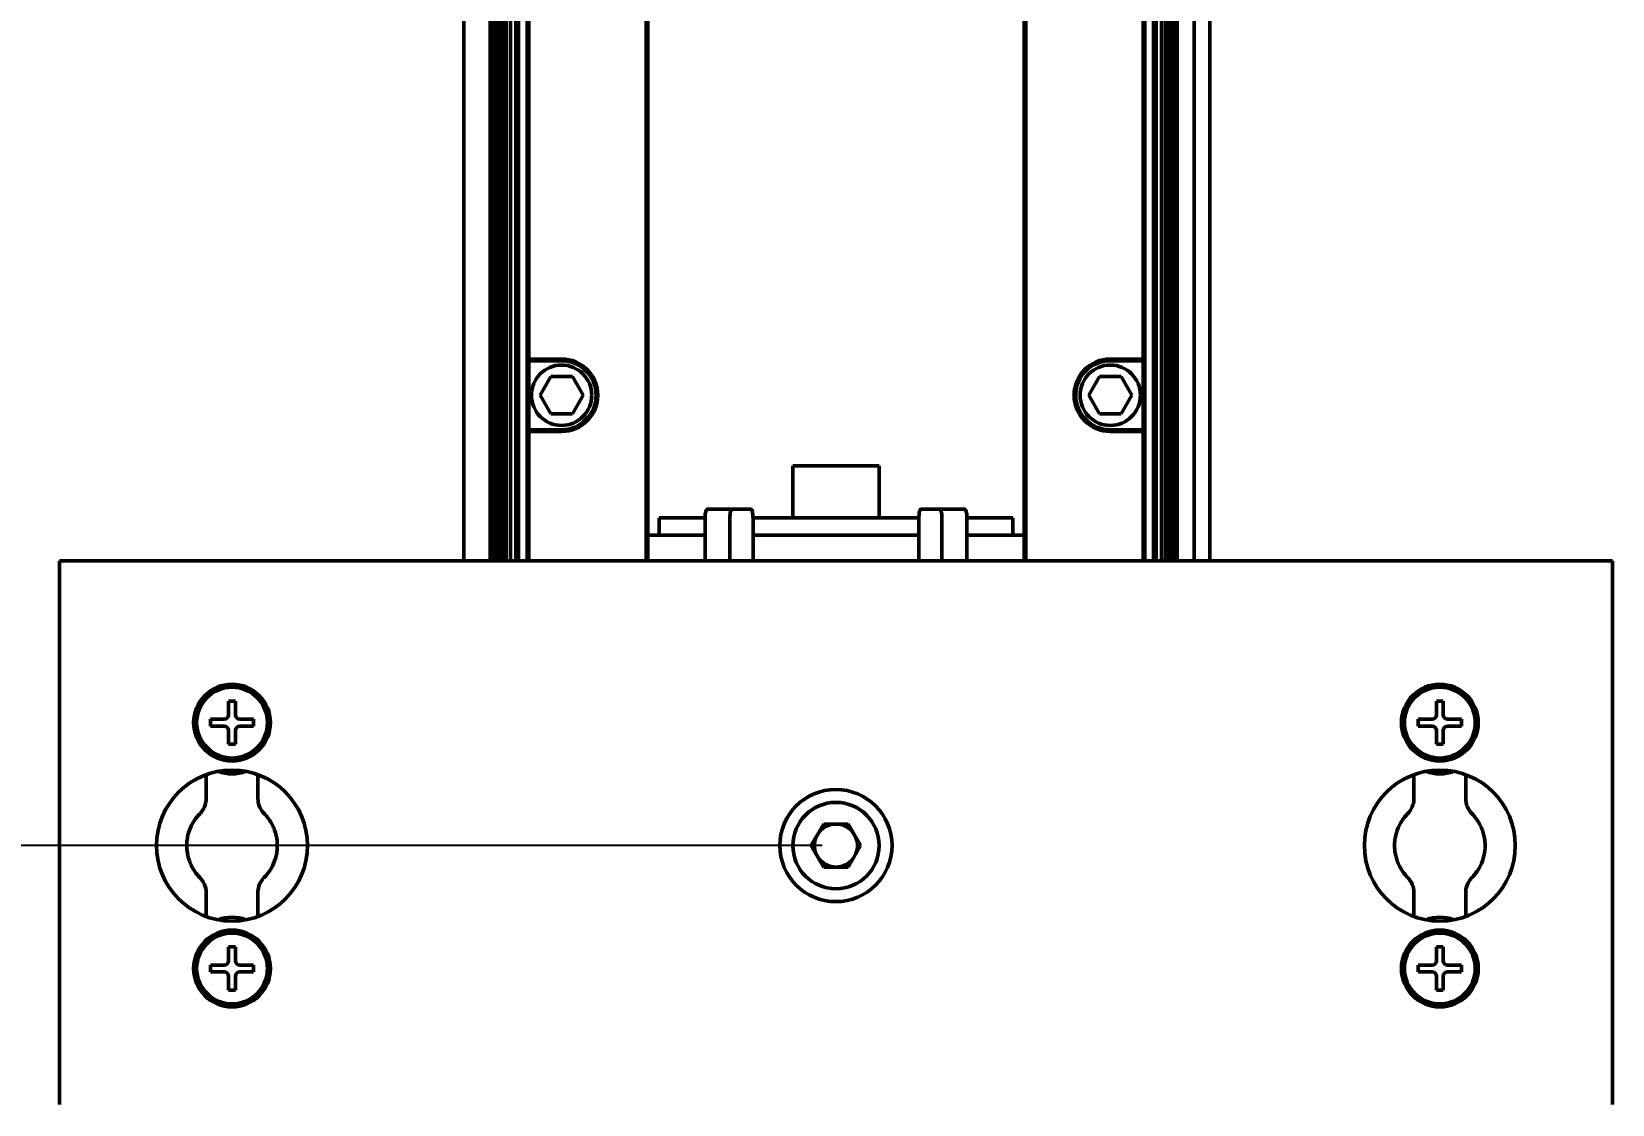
# Model space of a CAD drawing. Header units: millimetres. Extents: x 0 to 3000, y 0 to 3000.
# Drawn here: x 1455.5 to 1638.7, y 223.7 to 348 of the extents above; entities that cross this region are included whole.
import ezdxf

# ---------------------------------------------------------------- set-up
doc = ezdxf.new("R2010")
doc.units = ezdxf.units.MM
doc.layers.add('Dimension (ANSI)', color=7, linetype='Continuous', lineweight=25)
doc.layers.add('Visible (ANSI)', color=7, linetype='Continuous', lineweight=50)
doc.styles.add('Note Text (ANSI)', font='tahoma.ttf')
doc.dimstyles.new('Default - mm (ANSI)', dxfattribs={"dimtxt": 10, "dimasz": 2.5, "dimexe": 3.175, "dimexo": 1.6002, "dimgap": 0.8, "dimtad": 0, "dimtoh": 1, "dimrnd": 1e-08, "dimzin": 4, "dimdsep": 46, "dimtxsty": 'Note Text (ANSI)', "dimcen": 0.09, "dimdle": 10, "dimclrd": 256, "dimclre": 256, "dimclrt": 256, "dimadec": 1, "dimazin": 1, "dimtfac": 0.3048, "dimtofl": 0, "dimtmove": 0, "dimatfit": 3, "dimfxl": 1, "dimtolj": 1, "dimtzin": 4, "dimlwd": -1, "dimlwe": -1, "dimarcsym": 0})

# ---------------------------------------------------------------- blocks, each defined once
blk = doc.blocks.new('*D17')
at = {"layer": 'Defpoints', "color": 0, "transparency": 16777216}
for p in [(1548.72, 1134.87), (1322.72, 253.67), (1548.72, 253.67)]:
    blk.add_point(p, dxfattribs=at)
at = {"layer": 'Dimension (ANSI)', "transparency": 16777216}
for p, q in [((1547.12, 1134.87), (1319.54, 1134.87)), ((1322.72, 1132.37), (1322.72, 743.43)), ((1322.72, 256.17), (1322.72, 645.11)), ((1547.12, 253.67), (1319.54, 253.67))]:
    blk.add_line(p, q, dxfattribs=at)
for points in [[(1322.3, 1132.37), (1323.13, 1132.37), (1322.72, 1134.87)], [(1322.3, 256.17), (1323.13, 256.17), (1322.72, 253.67)]]:
    blk.add_solid(points, dxfattribs=at)
at = {"layer": 'Dimension (ANSI)', "transparency": 16777216, "insert": (1316.18, 645.91), "char_height": 10, "attachment_point": 1, "rotation": 90, "style": 'Note Text (ANSI)'}
blk.add_mtext('\\A1;881.20 [34.7 in]', dxfattribs=at)

msp = doc.modelspace()

# ---------------------------------------------------------------- linework, layer by layer
at = {"layer": 'Visible (ANSI)'}
for p, q in [((1585.5164, 1101.867), (1585.5164, 286.667)), ((1585.8267, 286.667), (1585.8267, 1101.867)), ((1586.4425, 286.667), (1586.4425, 1101.867)), ((1586.9315, 286.667), (1586.9315, 1101.867)), ((1587.3602, 286.667), (1587.3602, 1101.867)), ((1587.7329, 286.667), (1587.7329, 1101.867)), ((1588.0497, 286.667), (1588.0497, 1101.867)), ((1588.2715, 286.667), (1588.2715, 1101.867)), ((1590.2218, 1101.867), (1590.2218, 286.667)), ((1592.0391, 286.667), (1592.0391, 1101.867)), ((1508.6399, 420.367), (1508.6399, 286.667)), ((1508.677, 420.367), (1508.677, 286.667)), ((1508.7696, 420.367), (1508.7696, 286.667)), ((1508.9183, 420.367), (1508.9183, 286.667)), ((1509.123, 420.367), (1509.123, 286.667)), ((1509.3838, 420.367), (1509.3838, 286.667)), ((1509.7006, 420.367), (1509.7006, 286.667)), ((1510.0734, 420.367), (1510.0734, 286.667)), ((1510.502, 420.367), (1510.502, 286.667)), ((1510.9911, 420.367), (1510.9911, 286.667)), ((1511.6068, 420.367), (1511.6068, 286.667)), ((1511.9172, 286.667), (1511.9172, 420.367)), ((1505.5945, 286.667), (1505.5945, 417.922)), ((1526.7168, 410.667), (1526.7168, 286.667)), ((1526.9168, 410.667), (1526.9168, 286.667)), ((1570.5168, 286.667), (1570.5168, 410.667)), ((1570.7168, 286.667), (1570.7168, 410.667)), ((1512.9168, 310.067), (1512.9168, 381.867)), ((1513.1168, 310.067), (1513.1168, 381.667)), ((1584.3168, 381.667), (1584.3168, 310.067)), ((1584.5168, 381.667), (1584.5168, 310.067)), ((1512.9168, 310.067), (1512.9168, 301.667)), ((1512.9168, 310.067), (1513.0168, 309.967)), ((1513.0168, 309.967), (1513.1168, 310.067)), ((1513.0168, 309.967), (1513.1168, 309.867)), ((1516.9168, 310.067), (1513.1168, 310.067)), ((1513.1168, 309.867), (1513.1168, 301.867)), ((1516.9168, 309.867), (1513.1168, 309.867)), ((1584.3168, 310.067), (1580.5168, 310.067)), ((1584.3168, 309.867), (1580.5168, 309.867)), ((1584.3168, 310.067), (1584.4168, 309.967)), ((1584.4168, 309.967), (1584.3168, 309.867)), ((1584.3168, 301.867), (1584.3168, 309.867)), ((1584.4168, 309.967), (1584.5168, 310.067)), ((1584.5168, 301.667), (1584.5168, 310.067)), ((1515.6668, 308.032), (1514.4168, 305.867)), ((1515.6668, 308.032), (1518.1668, 308.032)), ((1519.4168, 305.867), (1518.1668, 308.032)), ((1579.2668, 308.032), (1578.0168, 305.867)), ((1579.2668, 308.032), (1581.7668, 308.032)), ((1583.0168, 305.867), (1581.7668, 308.032)), ((1514.4168, 305.867), (1515.6668, 303.7019)), ((1518.1668, 303.7019), (1519.4168, 305.867)), ((1578.0168, 305.867), (1579.2668, 303.7019)), ((1581.7668, 303.7019), (1583.0168, 305.867)), ((1518.1668, 303.7019), (1515.6668, 303.7019)), ((1581.7668, 303.7019), (1579.2668, 303.7019)), ((1513.0168, 301.767), (1512.9168, 301.667)), ((1512.9168, 286.667), (1512.9168, 301.667)), ((1513.0168, 301.767), (1513.1168, 301.867)), ((1513.1168, 301.667), (1513.0168, 301.767)), ((1513.1168, 301.867), (1516.9168, 301.867)), ((1513.1168, 301.667), (1516.9168, 301.667)), ((1513.1168, 286.667), (1513.1168, 301.667)), ((1580.5168, 301.867), (1584.3168, 301.867)), ((1580.5168, 301.667), (1584.3168, 301.667)), ((1584.4168, 301.767), (1584.3168, 301.867)), ((1584.4168, 301.767), (1584.3168, 301.667)), ((1584.3168, 301.667), (1584.3168, 286.667)), ((1584.5168, 301.667), (1584.4168, 301.767)), ((1584.5168, 301.667), (1584.5168, 286.667)), ((1543.7168, 297.667), (1553.7168, 297.667)), ((1543.7168, 297.667), (1543.7168, 291.667)), ((1553.7168, 297.667), (1553.7168, 291.667)), ((1528.2168, 289.667), (1528.2168, 291.667)), ((1528.2168, 291.667), (1528.5697, 291.667)), ((1533.5403, 291.667), (1528.5697, 291.667)), ((1533.5403, 291.667), (1533.5403, 286.667)), ((1536.6985, 292.667), (1533.808, 292.667)), ((1536.4309, 291.667), (1536.4309, 286.667)), ((1538.8397, 292.667), (1536.6985, 292.667)), ((1539.1073, 291.667), (1558.3262, 291.667)), ((1539.1073, 291.667), (1539.1073, 286.667)), ((1558.3262, 291.667), (1558.3262, 286.667)), ((1560.735, 292.667), (1558.5939, 292.667)), ((1563.6256, 292.667), (1560.735, 292.667)), ((1561.0027, 291.667), (1561.0027, 286.667)), ((1568.8638, 291.667), (1563.8932, 291.667)), ((1563.8932, 286.667), (1563.8932, 291.667)), ((1568.8638, 291.667), (1569.2168, 291.667)), ((1569.2168, 291.667), (1569.2168, 289.667)), ((1528.2168, 289.667), (1526.9168, 289.667)), ((1528.5697, 289.667), (1528.2168, 289.667)), ((1528.5697, 289.667), (1533.5403, 289.667)), ((1558.3262, 289.667), (1539.1073, 289.667)), ((1539.1073, 289.667), (1558.3262, 289.667)), ((1563.8932, 289.667), (1568.8638, 289.667)), ((1569.2168, 289.667), (1568.8638, 289.667)), ((1570.5168, 289.667), (1569.2168, 289.667)), ((1458.7168, 286.667), (1638.7168, 286.667)), ((1458.7168, 283.667), (1458.7168, 286.667)), ((1638.7168, 286.667), (1638.7168, 283.667)), ((1458.7168, 283.667), (1458.7168, 223.667)), ((1638.7168, 223.667), (1638.7168, 283.667)), ((1478.3168, 268.817), (1478.3168, 270.417)), ((1478.3168, 270.417), (1479.1168, 270.417)), ((1479.1168, 270.417), (1479.1168, 268.817)), ((1618.3168, 268.817), (1618.3168, 270.417)), ((1618.3168, 270.417), (1619.1168, 270.417)), ((1619.1168, 270.417), (1619.1168, 268.817)), ((1476.2168, 267.517), (1476.2168, 268.317)), ((1476.2168, 268.317), (1477.8168, 268.317)), ((1477.8168, 267.517), (1476.2168, 267.517)), ((1479.6168, 268.317), (1481.2168, 268.317)), ((1481.2168, 267.517), (1479.6168, 267.517)), ((1481.2168, 268.317), (1481.2168, 267.517)), ((1616.2168, 267.517), (1616.2168, 268.317)), ((1616.2168, 268.317), (1617.8168, 268.317)), ((1617.8168, 267.517), (1616.2168, 267.517)), ((1619.6168, 268.317), (1621.2168, 268.317)), ((1621.2168, 267.517), (1619.6168, 267.517)), ((1621.2168, 268.317), (1621.2168, 267.517)), ((1478.3168, 265.417), (1478.3168, 267.017)), ((1479.1168, 267.017), (1479.1168, 265.417)), ((1618.3168, 265.417), (1618.3168, 267.017)), ((1619.1168, 267.017), (1619.1168, 265.417)), ((1479.1168, 265.417), (1478.3168, 265.417)), ((1619.1168, 265.417), (1618.3168, 265.417)), ((1475.7168, 260.5408), (1475.7168, 261.8869)), ((1475.7168, 259.8059), (1475.7168, 260.5408)), ((1481.7168, 261.8869), (1481.7168, 260.5408)), ((1481.7168, 260.5408), (1481.7168, 260.4876)), ((1481.7168, 259.8535), (1481.7168, 260.4876)), ((1615.7168, 260.5408), (1615.7168, 261.8869)), ((1615.7168, 259.8059), (1615.7168, 260.5408)), ((1621.7168, 261.8869), (1621.7168, 260.5408)), ((1621.7168, 260.5408), (1621.7168, 260.4876)), ((1621.7168, 259.8535), (1621.7168, 260.4876)), ((1475.7168, 259.8059), (1475.7168, 259.5026)), ((1475.7168, 259.127), (1475.7168, 259.5026)), ((1481.7168, 259.127), (1481.7168, 259.8535)), ((1615.7168, 259.8059), (1615.7168, 259.5026)), ((1615.7168, 259.127), (1615.7168, 259.5026)), ((1621.7168, 259.127), (1621.7168, 259.8535)), ((1547.3001, 256.167), (1545.8568, 253.667)), ((1547.3001, 256.167), (1550.1334, 256.167)), ((1551.5768, 253.667), (1550.1334, 256.167)), ((1545.8568, 253.667), (1547.3001, 251.167)), ((1550.1334, 251.167), (1551.5768, 253.667)), ((1547.3001, 251.167), (1550.1334, 251.167)), ((1475.7168, 248.2069), (1475.7168, 247.4804)), ((1475.7168, 247.4804), (1475.7168, 246.8463)), ((1481.7168, 248.2069), (1481.7168, 247.8313)), ((1481.7168, 247.8313), (1481.7168, 247.528)), ((1481.7168, 247.528), (1481.7168, 246.7931)), ((1615.7168, 248.2069), (1615.7168, 247.4804)), ((1615.7168, 247.4804), (1615.7168, 246.8463)), ((1621.7168, 248.2069), (1621.7168, 247.8313)), ((1621.7168, 247.8313), (1621.7168, 247.528)), ((1621.7168, 247.528), (1621.7168, 246.7931)), ((1475.7168, 246.7931), (1475.7168, 246.8463)), ((1475.7168, 245.447), (1475.7168, 246.7931)), ((1481.7168, 246.7931), (1481.7168, 245.447)), ((1615.7168, 246.7931), (1615.7168, 246.8463)), ((1615.7168, 245.447), (1615.7168, 246.7931)), ((1621.7168, 246.7931), (1621.7168, 245.447)), ((1478.3168, 240.317), (1478.3168, 241.917)), ((1478.3168, 241.917), (1479.1168, 241.917)), ((1479.1168, 241.917), (1479.1168, 240.317)), ((1618.3168, 240.317), (1618.3168, 241.917)), ((1618.3168, 241.917), (1619.1168, 241.917)), ((1619.1168, 241.917), (1619.1168, 240.317)), ((1476.2168, 239.017), (1476.2168, 239.817)), ((1476.2168, 239.817), (1477.8168, 239.817)), ((1477.8168, 239.017), (1476.2168, 239.017)), ((1478.3168, 236.917), (1478.3168, 238.517)), ((1479.1168, 238.517), (1479.1168, 236.917)), ((1479.6168, 239.817), (1481.2168, 239.817)), ((1481.2168, 239.017), (1479.6168, 239.017)), ((1481.2168, 239.817), (1481.2168, 239.017)), ((1616.2168, 239.017), (1616.2168, 239.817)), ((1616.2168, 239.817), (1617.8168, 239.817)), ((1617.8168, 239.017), (1616.2168, 239.017)), ((1618.3168, 236.917), (1618.3168, 238.517)), ((1619.1168, 238.517), (1619.1168, 236.917)), ((1619.6168, 239.817), (1621.2168, 239.817)), ((1621.2168, 239.017), (1619.6168, 239.017)), ((1621.2168, 239.817), (1621.2168, 239.017)), ((1479.1168, 236.917), (1478.3168, 236.917)), ((1619.1168, 236.917), (1618.3168, 236.917))]:
    msp.add_line(p, q, dxfattribs=at)
for centre, radius in [((1516.9168, 305.867), 3.5), ((1580.5168, 305.867), 3.5), ((1478.7168, 267.917), 4.45), ((1478.7168, 267.917), 4.1368), ((1478.7168, 267.917), 4.1), ((1618.7168, 267.917), 4.45), ((1618.7168, 267.917), 4.1368), ((1618.7168, 267.917), 4.1), ((1478.7168, 253.667), 8.75), ((1618.7168, 253.667), 8.75), ((1548.7168, 253.667), 6.5), ((1548.7168, 253.667), 5), ((1478.7168, 239.417), 4.45), ((1618.7168, 239.417), 4.45), ((1478.7168, 239.417), 4.1368), ((1478.7168, 239.417), 4.1), ((1618.7168, 239.417), 4.1368), ((1618.7168, 239.417), 4.1)]:
    msp.add_circle(centre, radius, dxfattribs=at)
for centre, radius, start, end in [((1516.9168, 305.867), 4.2, 270, 90), ((1516.9168, 305.867), 4, 270, 90), ((1580.5168, 305.867), 4.2, 90, 270), ((1580.5168, 305.867), 4, 90, 270), ((1477.8168, 268.817), 0.5, 270, 0), ((1477.8168, 267.017), 0.5, 0, 90), ((1479.6168, 268.817), 0.5, 180, 270), ((1479.6168, 267.017), 0.5, 90, 180), ((1617.8168, 268.817), 0.5, 270, 0), ((1617.8168, 267.017), 0.5, 0, 90), ((1619.6168, 268.817), 0.5, 180, 270), ((1619.6168, 267.017), 0.5, 90, 180), ((1478.7168, 266.417), 4.45, 248.809855, 291.190145), ((1618.7168, 266.417), 4.45, 248.809855, 291.190145), ((1548.7168, 253.667), 2.5, 90, 142.193757), ((1548.7168, 253.667), 2.5, 37.806243, 90), ((1548.7168, 253.667), 2.5, 157.806243, 202.193757), ((1548.7168, 253.667), 2.5, 337.806243, 22.193757), ((1548.7168, 253.667), 2.5, 217.806243, 270), ((1548.7168, 253.667), 2.5, 270, 322.193757), ((1478.7168, 240.917), 4.45, 68.809855, 111.190145), ((1618.7168, 240.917), 4.45, 68.809855, 111.190145), ((1477.8168, 240.317), 0.5, 270, 0), ((1479.6168, 240.317), 0.5, 180, 270), ((1617.8168, 240.317), 0.5, 270, 0), ((1619.6168, 240.317), 0.5, 180, 270), ((1477.8168, 238.517), 0.5, 0, 90), ((1479.6168, 238.517), 0.5, 90, 180), ((1617.8168, 238.517), 0.5, 0, 90), ((1619.6168, 238.517), 0.5, 90, 180)]:
    msp.add_arc(centre, radius, start, end, dxfattribs=at)
for centre, major_axis, ratio, start_param, end_param in [((1533.808, 291.667), (0, 1), 0.26764386, 0, 1.57079633), ((1536.6985, 291.667), (0, 1), 0.26764386, 0, 1.57079633), ((1538.8397, 291.667), (0, 1), 0.26764386, 4.71238898, 6.28318531), ((1558.5939, 291.667), (0, 1), 0.26764386, 0, 1.57079633), ((1560.735, 291.667), (0, 1), 0.26764386, 4.71238898, 6.28318531), ((1563.6256, 291.667), (0, 1), 0.26764386, 4.71238898, 6.28318531), ((1473.9567, 258.1446), (1.4408, 1.1013), 0.70066102, 4.90585627, 4.94558803), ((1478.6976, 253.6434), (3.3477, 4.0835), 0.99705027, 6.13143901, 6.18115172), ((1613.9567, 258.1446), (1.4408, 1.1013), 0.70066102, 4.90585627, 4.94558803), ((1618.6976, 253.6434), (3.3477, 4.0835), 0.99705027, 6.13143901, 6.18115172), ((1478.736, 253.6905), (-3.3486, -4.0828), 0.99705043, 6.13166026, 6.18137365), ((1483.5364, 249.1467), (1.5015, 1.1084), 0.71825774, 1.78247755, 1.82113292), ((1618.736, 253.6905), (-3.3486, -4.0828), 0.99705043, 6.13166026, 6.18137365), ((1623.5364, 249.1467), (1.5015, 1.1084), 0.71825774, 1.78247755, 1.82113292)]:
    msp.add_ellipse(centre, major_axis=major_axis, ratio=ratio, start_param=start_param, end_param=end_param, dxfattribs=at)
for points, knots in [([(1475.7168, 259.127), (1475.7163, 258.8785), (1475.6776, 258.6198), (1475.511, 258.0875), (1475.3312, 257.7564), (1475.0997, 257.482), (1475.0705, 257.4492), (1475.0404, 257.417)], [-0.382246097, -0.382246097, -0.382246097, -0.382246097, -0.304945154, -0.304945154, -0.210283671, -0.210283671, -0.197209534, -0.197209534, -0.197209534, -0.197209534]), ([(1482.4426, 257.3657), (1482.2226, 257.5874), (1482.0329, 257.8664), (1481.7791, 258.4795), (1481.7168, 258.8142), (1481.7168, 259.127)], [0.947964109, 0.947964109, 0.947964109, 0.947964109, 1.041756667, 1.041756667, 1.136798181, 1.136798181, 1.136798181, 1.136798181]), ([(1615.7168, 259.127), (1615.7163, 258.8785), (1615.6776, 258.6198), (1615.511, 258.0875), (1615.3312, 257.7564), (1615.0997, 257.482), (1615.0705, 257.4492), (1615.0404, 257.417)], [-0.382246097, -0.382246097, -0.382246097, -0.382246097, -0.304945154, -0.304945154, -0.210283671, -0.210283671, -0.197209534, -0.197209534, -0.197209534, -0.197209534]), ([(1622.4426, 257.3657), (1622.2226, 257.5874), (1622.0329, 257.8664), (1621.7791, 258.4795), (1621.7168, 258.8142), (1621.7168, 259.127)], [0.947964109, 0.947964109, 0.947964109, 0.947964109, 1.041756667, 1.041756667, 1.136798181, 1.136798181, 1.136798181, 1.136798181]), ([(1474.991, 257.3657), (1474.9762, 257.3508), (1474.9615, 257.3359), (1474.7579, 257.1259), (1474.5686, 256.8977), (1474.2603, 256.4537), (1474.1354, 256.24), (1474.035, 256.0426)], [-0.479423418, -0.479423418, -0.479423418, -0.479423418, -0.473148892, -0.473148892, -0.3916473, -0.3916473, -0.319852632, -0.319852632, -0.319852632, -0.319852632]), ([(1483.9405, 253.1423), (1483.9535, 253.2731), (1483.9629, 253.4159), (1483.9701, 253.7916), (1483.9591, 254.0336), (1483.8915, 254.6241), (1483.8038, 255.0346), (1483.5129, 255.8452), (1483.309, 256.2447), (1482.9418, 256.7931), (1482.7886, 256.9895), (1482.6223, 257.1755)], [-2.155801226, -2.155801226, -2.155801226, -2.155801226, -2.103195601, -2.103195601, -2.02403187, -2.02403187, -1.900158065, -1.900158065, -1.776284259, -1.776284259, -1.702145579, -1.702145579, -1.702145579, -1.702145579]), ([(1614.991, 257.3657), (1614.9762, 257.3508), (1614.9615, 257.3359), (1614.7579, 257.1259), (1614.5686, 256.8977), (1614.2603, 256.4537), (1614.1354, 256.24), (1614.035, 256.0426)], [-0.479423418, -0.479423418, -0.479423418, -0.479423418, -0.473148892, -0.473148892, -0.3916473, -0.3916473, -0.319852632, -0.319852632, -0.319852632, -0.319852632]), ([(1623.9405, 253.1423), (1623.9535, 253.2731), (1623.9629, 253.4159), (1623.9701, 253.7916), (1623.9591, 254.0336), (1623.8915, 254.6241), (1623.8038, 255.0346), (1623.5129, 255.8452), (1623.309, 256.2447), (1622.9418, 256.7931), (1622.7886, 256.9895), (1622.6223, 257.1755)], [-2.155801226, -2.155801226, -2.155801226, -2.155801226, -2.103195601, -2.103195601, -2.02403187, -2.02403187, -1.900158065, -1.900158065, -1.776284259, -1.776284259, -1.702145579, -1.702145579, -1.702145579, -1.702145579]), ([(1474.035, 256.0426), (1473.8325, 255.6407), (1473.6926, 255.2355), (1473.5513, 254.6362), (1473.515, 254.4089), (1473.493, 254.1916)], [2.878163491, 2.878163491, 2.878163491, 2.878163491, 3.01880312, 3.01880312, 3.109889702, 3.109889702, 3.109889702, 3.109889702]), ([(1614.035, 256.0426), (1613.8325, 255.6407), (1613.6926, 255.2355), (1613.5513, 254.6362), (1613.515, 254.4089), (1613.493, 254.1916)], [2.878163491, 2.878163491, 2.878163491, 2.878163491, 3.01880312, 3.01880312, 3.109889702, 3.109889702, 3.109889702, 3.109889702]), ([(1473.493, 254.1916), (1473.48, 254.0609), (1473.4706, 253.9181), (1473.4634, 253.5423), (1473.4745, 253.3003), (1473.542, 252.7098), (1473.6298, 252.2994), (1473.9206, 251.4887), (1474.1246, 251.0892), (1474.4918, 250.5408), (1474.645, 250.3444), (1474.8113, 250.1585)], [-2.155801653, -2.155801653, -2.155801653, -2.155801653, -2.103195601, -2.103195601, -2.02403187, -2.02403187, -1.900158065, -1.900158065, -1.776284259, -1.776284259, -1.702145938, -1.702145938, -1.702145938, -1.702145938]), ([(1483.3985, 251.2913), (1483.601, 251.6933), (1483.7409, 252.0985), (1483.8822, 252.6977), (1483.9185, 252.925), (1483.9405, 253.1423)], [2.878163652, 2.878163652, 2.878163652, 2.878163652, 3.018803051, 3.018803051, 3.10988998, 3.10988998, 3.10988998, 3.10988998]), ([(1613.493, 254.1916), (1613.48, 254.0609), (1613.4706, 253.9181), (1613.4634, 253.5423), (1613.4745, 253.3003), (1613.542, 252.7098), (1613.6298, 252.2994), (1613.9206, 251.4887), (1614.1246, 251.0892), (1614.4918, 250.5408), (1614.645, 250.3444), (1614.8113, 250.1585)], [-2.155801653, -2.155801653, -2.155801653, -2.155801653, -2.103195601, -2.103195601, -2.02403187, -2.02403187, -1.900158065, -1.900158065, -1.776284259, -1.776284259, -1.702145938, -1.702145938, -1.702145938, -1.702145938]), ([(1623.3985, 251.2913), (1623.601, 251.6933), (1623.7409, 252.0985), (1623.8822, 252.6977), (1623.9185, 252.925), (1623.9405, 253.1423)], [2.878163652, 2.878163652, 2.878163652, 2.878163652, 3.018803051, 3.018803051, 3.10988998, 3.10988998, 3.10988998, 3.10988998]), ([(1482.4426, 249.9682), (1482.4573, 249.9831), (1482.472, 249.998), (1482.6756, 250.2081), (1482.865, 250.4362), (1483.1733, 250.8802), (1483.2981, 251.0939), (1483.3985, 251.2913)], [-0.479423418, -0.479423418, -0.479423418, -0.479423418, -0.473148892, -0.473148892, -0.3916473, -0.3916473, -0.319852295, -0.319852295, -0.319852295, -0.319852295]), ([(1622.4426, 249.9682), (1622.4573, 249.9831), (1622.472, 249.998), (1622.6756, 250.2081), (1622.865, 250.4362), (1623.1733, 250.8802), (1623.2981, 251.0939), (1623.3985, 251.2913)], [-0.479423418, -0.479423418, -0.479423418, -0.479423418, -0.473148892, -0.473148892, -0.3916473, -0.3916473, -0.319852295, -0.319852295, -0.319852295, -0.319852295]), ([(1474.991, 249.9682), (1475.2109, 249.7465), (1475.4007, 249.4675), (1475.6544, 248.8544), (1475.7168, 248.5197), (1475.7168, 248.2069)], [0.189454105, 0.189454105, 0.189454105, 0.189454105, 0.283246664, 0.283246664, 0.378288177, 0.378288177, 0.378288177, 0.378288177]), ([(1481.7168, 248.2069), (1481.7173, 248.4554), (1481.756, 248.7141), (1481.9225, 249.2464), (1482.1023, 249.5775), (1482.3338, 249.852), (1482.363, 249.8847), (1482.3931, 249.9169)], [1.33961209, 1.33961209, 1.33961209, 1.33961209, 1.416913032, 1.416913032, 1.511574515, 1.511574515, 1.524648934, 1.524648934, 1.524648934, 1.524648934]), ([(1614.991, 249.9682), (1615.2109, 249.7465), (1615.4007, 249.4675), (1615.6544, 248.8544), (1615.7168, 248.5197), (1615.7168, 248.2069)], [0.189454105, 0.189454105, 0.189454105, 0.189454105, 0.283246664, 0.283246664, 0.378288177, 0.378288177, 0.378288177, 0.378288177]), ([(1621.7168, 248.2069), (1621.7173, 248.4554), (1621.756, 248.7141), (1621.9225, 249.2464), (1622.1023, 249.5775), (1622.3338, 249.852), (1622.363, 249.8847), (1622.3931, 249.9169)], [1.33961209, 1.33961209, 1.33961209, 1.33961209, 1.416913032, 1.416913032, 1.511574515, 1.511574515, 1.524648934, 1.524648934, 1.524648934, 1.524648934])]:
    msp.add_open_spline(points, degree=3, knots=knots, dxfattribs=at)

# ---------------------------------------------------------------- dimensions: what is measured, and where the dimension line sits
at = {"layer": 'Dimension (ANSI)'}
dim = msp.add_linear_dim(base=(1322.7168, 253.667), p1=(1548.7168, 1134.867), p2=(1548.7168, 253.667), angle=90, dimstyle='Default - mm (ANSI)', override={"dimgap": 0.8, "dimtoh": 0, "dimdec": 2, "dimtol": 0, "dimlim": 0, "dimtp": 0, "dimtm": 0, "dimtdec": 2, "dimatfit": 1}, dxfattribs=at)
dim.commit()
dim.dimension.update_dxf_attribs({"geometry": '*D17', "text_midpoint": (1322.7168, 694.267), "dimtype": 160})

doc.saveas('drawing.dxf')
